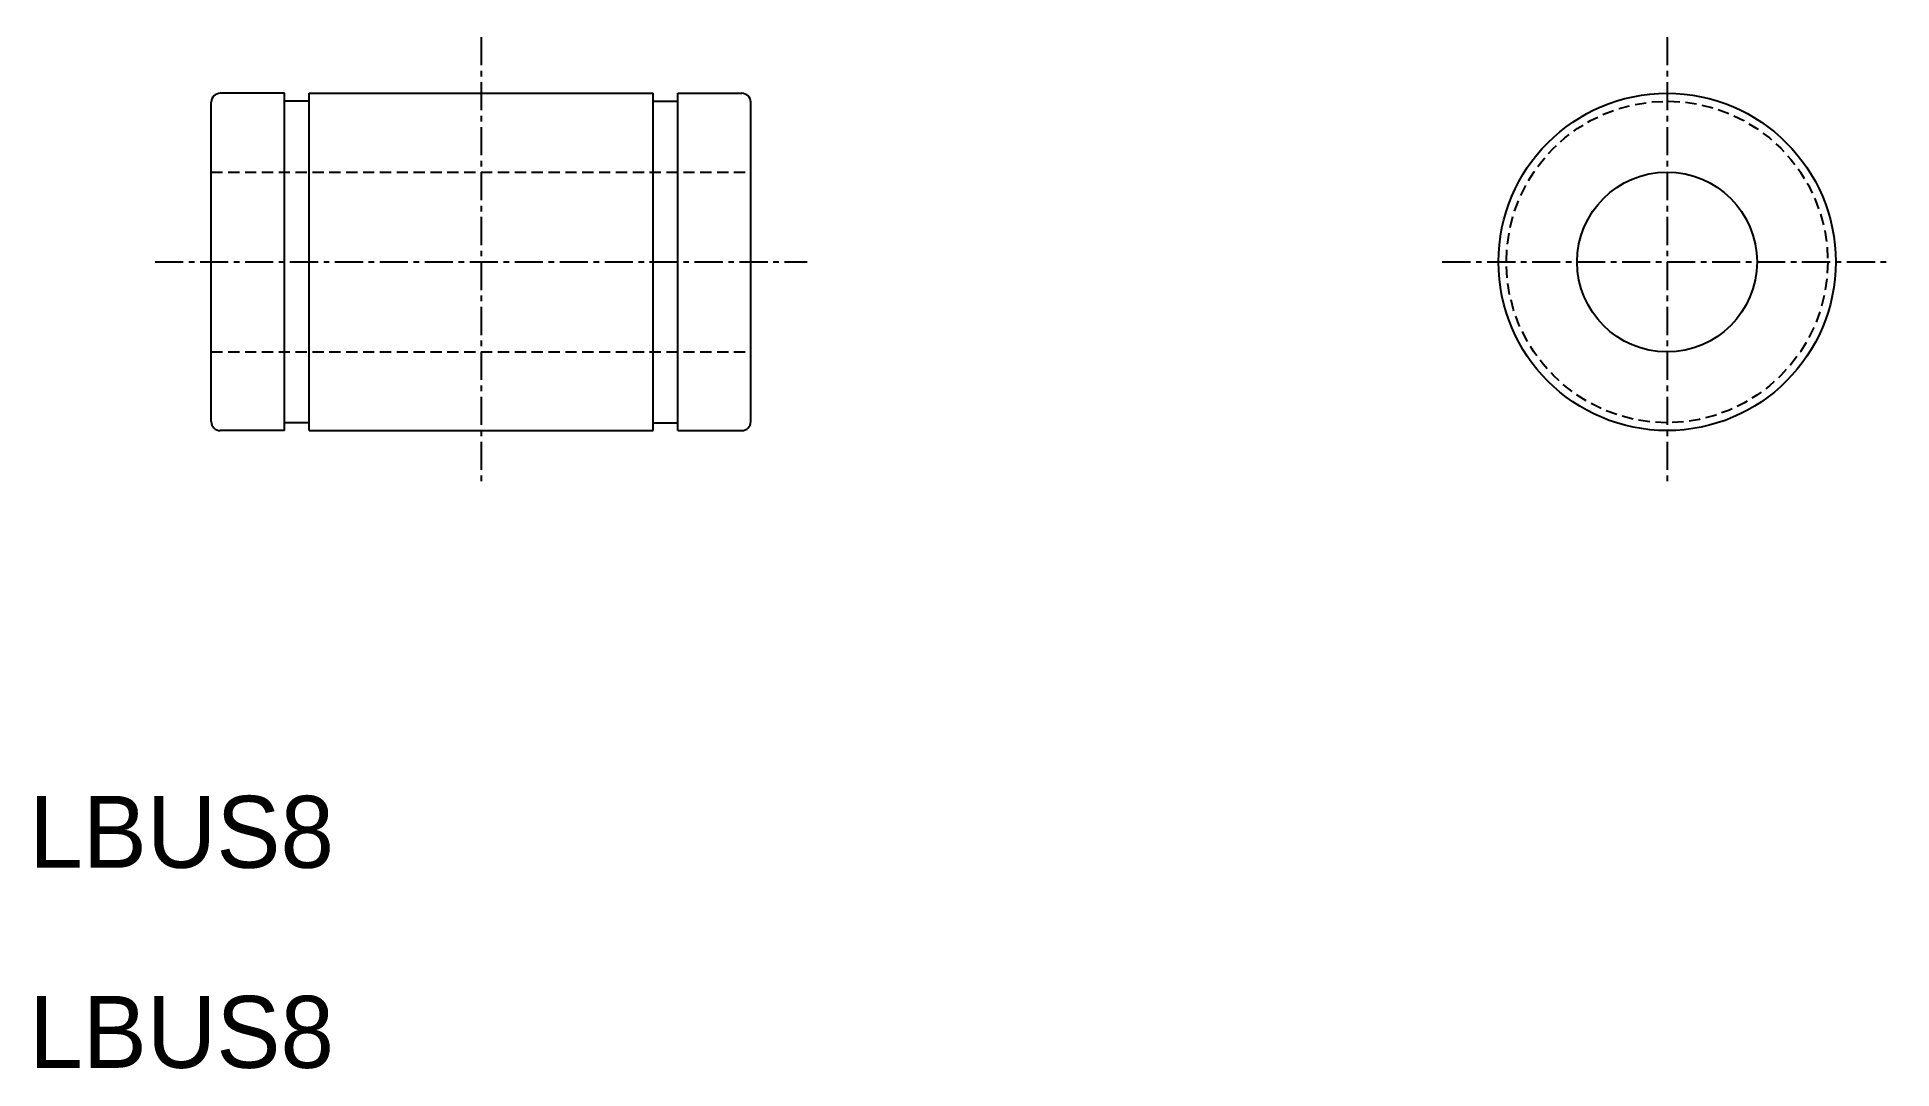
# Model space of a CAD drawing. Extents: x 83.5 to 166, y 150.1 to 196.
import ezdxf

# ---------------------------------------------------------------- set-up
doc = ezdxf.new("R2010")
doc.units = 0
doc.linetypes.add('CENTER', pattern=[2, 1.25, -0.25, 0.25, -0.25])
doc.linetypes.add('DASHED', pattern=[0.75, 0.5, -0.25])
doc.layers.get('0').update_dxf_attribs({"linetype": 'CONTINUOUS'})
doc.layers.add('CENTER', color=1, linetype='CENTER')

msp = doc.modelspace()

# ---------------------------------------------------------------- linework, layer by layer
at = {"color": 7, "linetype": 'CONTINUOUS'}
for p, q in [((91.277, 178.916), (91.277, 193.116)), ((94.527, 193.516), (91.677, 193.516)), ((93.102, 193.516), (93.102, 193.516)), ((93.815, 193.516), (93.815, 193.516)), ((94.527, 178.516), (94.527, 193.516)), ((95.627, 193.166), (94.527, 193.166)), ((95.627, 178.516), (95.627, 193.516)), ((95.627, 193.516), (110.927, 193.516)), ((110.927, 178.516), (110.927, 193.516)), ((110.927, 193.166), (112.027, 193.166)), ((112.027, 178.516), (112.027, 193.516)), ((112.027, 193.516), (114.877, 193.516)), ((115.277, 178.916), (115.277, 193.116)), ((94.527, 178.516), (91.677, 178.516)), ((95.627, 178.866), (94.527, 178.866)), ((95.627, 178.516), (110.927, 178.516)), ((110.927, 178.866), (112.027, 178.866)), ((112.027, 178.516), (114.877, 178.516))]:
    msp.add_line(p, q, dxfattribs=at)
at = {"color": 3, "linetype": 'DASHED'}
for p, q in [((91.277, 190.016), (115.277, 190.016)), ((91.277, 182.016), (115.277, 182.016))]:
    msp.add_line(p, q, dxfattribs=at)
at = {"color": 7, "linetype": 'CONTINUOUS'}
for radius in [7.5, 4]:
    msp.add_circle((156.036, 186.016), radius, dxfattribs=at)
at = {"color": 3, "linetype": 'DASHED'}
msp.add_circle((156.036, 186.016), 7.15, dxfattribs=at)
at = {"color": 7, "linetype": 'CONTINUOUS'}
for centre, start, end in [((91.677, 193.116), 90, 180), ((114.877, 193.116), 0, 90), ((91.677, 178.916), 180, 270), ((114.877, 178.916), 270, 0)]:
    msp.add_arc(centre, 0.4, start, end, dxfattribs=at)
at = {"layer": 'CENTER', "color": 1, "linetype": 'CENTER'}
for p, q in [((103.277, 196.016), (103.277, 176.016)), ((156.036, 196.016), (156.036, 176.016)), ((88.777, 186.016), (117.777, 186.016)), ((146.036, 186.016), (166.036, 186.016))]:
    msp.add_line(p, q, dxfattribs=at)

# ---------------------------------------------------------------- texts
at = {"color": 7, "linetype": 'CONTINUOUS'}
for p in [(83.177, 159.069), (83.177, 150.171)]:
    msp.add_text('LBUS8', height=3.2, dxfattribs=at).set_placement(p)

doc.saveas('drawing.dxf')
